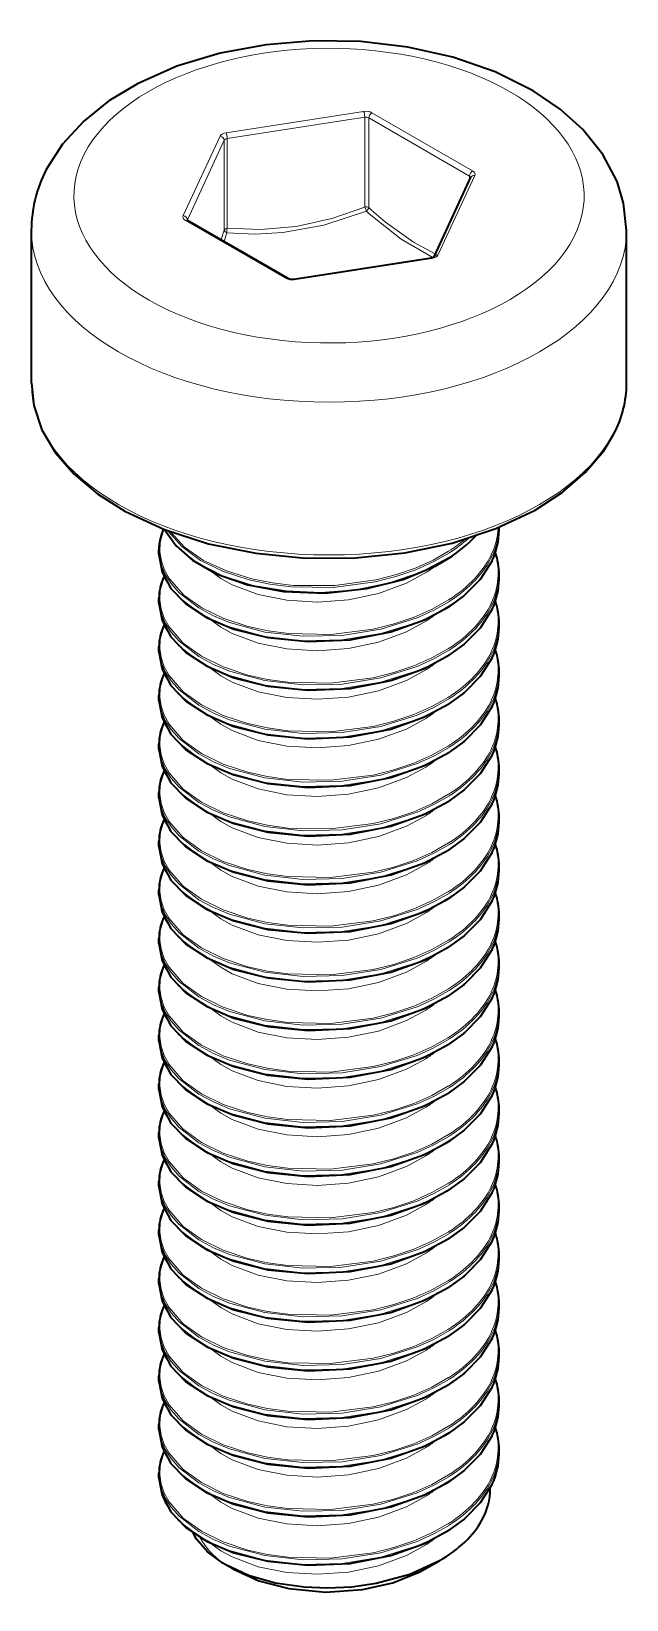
# Model space of a CAD drawing. Extents: x 276 to 976, y 40 to 757.
# Drawn here: x 782.64 to 789.64, y 704.18 to 722.62 of the extents above; entities that cross this region are included whole.
import ezdxf

# ---------------------------------------------------------------- set-up
doc = ezdxf.new("R2010")
doc.units = 0

msp = doc.modelspace()

# ---------------------------------------------------------------- linework, layer by layer
at = {"color": 7, "lineweight": 13, "ltscale": 0.040912}
for p, q in [((786.55, 721.678), (784.933, 721.428)), ((786.563, 721.609), (784.946, 721.359))]:
    msp.add_line(p, q, dxfattribs=at)
at = {"color": 7, "lineweight": 13, "ltscale": 0.026366}
for p, q in [((786.563, 720.554), (786.563, 721.609)), ((784.911, 720.284), (784.911, 721.339)), ((784.946, 720.304), (784.946, 721.359))]:
    msp.add_line(p, q, dxfattribs=at)
at = {"color": 7, "lineweight": 13, "ltscale": 0.034177}
msp.add_line((787.795, 720.918), (786.611, 721.602), dxfattribs=at)
at = {"color": 7, "lineweight": 13, "ltscale": 0.026364}
msp.add_line((786.611, 720.547), (786.611, 721.602), dxfattribs=at)
at = {"color": 7, "lineweight": 13, "ltscale": 0.034176}
msp.add_line((787.831, 720.979), (786.647, 721.663), dxfattribs=at)
at = {"color": 7, "lineweight": 13, "ltscale": 0.025736}
for p, q in [((784.862, 721.387), (784.429, 720.453)), ((784.911, 721.339), (784.477, 720.405))]:
    msp.add_line(p, q, dxfattribs=at)
at = {"color": 7, "lineweight": 35, "ltscale": 0.025734}
msp.add_line((787.378, 719.97), (787.811, 720.904), dxfattribs=at)
at = {"color": 7, "lineweight": 13, "ltscale": 0.025734}
msp.add_line((787.423, 719.99), (787.857, 720.924), dxfattribs=at)
at = {"color": 7, "lineweight": 13, "ltscale": 0.001215}
msp.add_line((787.795, 720.87), (787.795, 720.918), dxfattribs=at)
at = {"color": 7, "lineweight": 13, "ltscale": 0.001324}
msp.add_line((786.563, 720.554), (786.583, 720.505), dxfattribs=at)
at = {"color": 7, "lineweight": 13, "ltscale": 0.001085}
msp.add_line((786.615, 720.476), (786.583, 720.505), dxfattribs=at)
at = {"color": 7, "lineweight": 13, "ltscale": 0.001074}
msp.add_line((786.643, 720.518), (786.611, 720.547), dxfattribs=at)
at = {"color": 7, "lineweight": 35, "ltscale": 0.044907}
for p, q in [((782.643, 718.484), (782.643, 720.28)), ((789.643, 718.484), (789.643, 720.28))]:
    msp.add_line(p, q, dxfattribs=at)
at = {"color": 7, "lineweight": 13, "ltscale": 0.034178}
msp.add_line((784.455, 720.397), (785.639, 719.714), dxfattribs=at)
at = {"color": 7, "lineweight": 35, "ltscale": 0.000188599}
msp.add_line((784.48, 720.4), (784.474, 720.404), dxfattribs=at)
at = {"color": 7, "lineweight": 35, "ltscale": 0.034177}
msp.add_line((784.48, 720.4), (785.664, 719.716), dxfattribs=at)
at = {"color": 7, "lineweight": 13, "ltscale": 0.002935}
msp.add_line((784.911, 720.284), (784.873, 720.172), dxfattribs=at)
at = {"color": 7, "lineweight": 13, "ltscale": 0.0026}
msp.add_line((784.941, 720.251), (784.908, 720.153), dxfattribs=at)
at = {"color": 7, "lineweight": 35, "ltscale": 0.040912}
msp.add_line((785.728, 719.707), (787.345, 719.958), dxfattribs=at)
at = {"color": 7, "lineweight": 13, "ltscale": 0.040914}
msp.add_line((785.735, 719.699), (787.353, 719.949), dxfattribs=at)
at = {"color": 7, "lineweight": 35, "ltscale": 0.000891113}
msp.add_line((788.143, 716.752), (788.143, 716.788), dxfattribs=at)
at = {"color": 7, "lineweight": 35, "ltscale": 0.000196844}
for p, q in [((784.143, 716.519), (784.143, 716.527)), ((784.143, 715.948), (784.143, 715.956)), ((784.143, 715.376), (784.143, 715.384)), ((784.143, 713.661), (784.143, 713.669)), ((784.143, 713.09), (784.143, 713.098)), ((784.143, 712.518), (784.143, 712.526)), ((784.143, 711.375), (784.143, 711.383)), ((784.143, 710.804), (784.143, 710.812)), ((784.143, 710.232), (784.143, 710.24)), ((784.143, 708.518), (784.143, 708.525)), ((784.143, 707.946), (784.143, 707.954)), ((784.143, 706.803), (784.143, 706.811)), ((784.143, 706.231), (784.143, 706.239)), ((784.143, 705.66), (784.143, 705.668))]:
    msp.add_line(p, q, dxfattribs=at)
at = {"color": 7, "lineweight": 35, "ltscale": 0.001312}
for p, q in [((784.143, 716.467), (784.143, 716.519)), ((788.143, 716.181), (788.143, 716.233)), ((784.143, 715.895), (784.143, 715.948)), ((788.143, 715.609), (788.143, 715.662)), ((784.143, 713.609), (784.143, 713.661)), ((784.143, 711.323), (784.143, 711.375)), ((788.143, 711.037), (788.143, 711.089)), ((784.143, 710.751), (784.143, 710.804)), ((788.143, 708.751), (788.143, 708.803)), ((784.143, 706.75), (784.143, 706.803)), ((788.143, 706.465), (788.143, 706.517)), ((784.143, 706.179), (784.143, 706.231)), ((788.143, 705.893), (788.143, 705.946))]:
    msp.add_line(p, q, dxfattribs=at)
at = {"color": 7, "lineweight": 35, "ltscale": 0.001314}
for p, q in [((784.143, 715.324), (784.143, 715.376)), ((788.143, 715.038), (788.143, 715.09)), ((784.143, 714.752), (784.143, 714.805)), ((788.143, 714.466), (788.143, 714.519)), ((784.143, 714.18), (784.143, 714.233)), ((788.143, 713.895), (788.143, 713.947)), ((788.143, 713.323), (788.143, 713.376)), ((784.143, 713.037), (784.143, 713.09)), ((788.143, 712.752), (788.143, 712.804)), ((784.143, 712.466), (784.143, 712.518)), ((788.143, 712.18), (788.143, 712.233)), ((784.143, 711.894), (784.143, 711.947)), ((788.143, 711.609), (788.143, 711.661)), ((788.143, 710.465), (788.143, 710.518)), ((784.143, 710.18), (784.143, 710.232)), ((788.143, 709.894), (788.143, 709.946)), ((784.143, 709.608), (784.143, 709.661)), ((788.143, 709.322), (788.143, 709.375)), ((784.143, 709.037), (784.143, 709.089)), ((784.143, 708.465), (784.143, 708.518)), ((788.143, 708.179), (788.143, 708.232)), ((784.143, 707.893), (784.143, 707.946)), ((788.143, 707.608), (788.143, 707.66)), ((784.143, 707.322), (784.143, 707.374)), ((788.143, 707.036), (788.143, 707.089)), ((784.143, 705.607), (784.143, 705.66))]:
    msp.add_line(p, q, dxfattribs=at)
at = {"color": 7, "lineweight": 35, "ltscale": 0.000195318}
for p, q in [((784.143, 714.805), (784.143, 714.812)), ((784.143, 714.233), (784.143, 714.241)), ((784.143, 711.947), (784.143, 711.955)), ((784.143, 709.661), (784.143, 709.668)), ((784.143, 709.089), (784.143, 709.097)), ((784.143, 707.374), (784.143, 707.382))]:
    msp.add_line(p, q, dxfattribs=at)
at = {"color": 7, "lineweight": 35, "ltscale": 0.00080313}
msp.add_line((784.922, 704.593), (784.894, 704.609), dxfattribs=at)
at = {"color": 7, "lineweight": 35, "ltscale": 0.002601}
msp.add_line((785.012, 704.541), (784.922, 704.593), dxfattribs=at)
at = {"color": 7, "lineweight": 35, "ltscale": 0.004868}
msp.add_line((787.273, 704.541), (787.442, 704.638), dxfattribs=at)
at = {"color": 7, "lineweight": 35}
for points in [[(789.643, 720.28), (789.608, 720.601), (789.53, 720.855), (789.364, 721.171), (789.128, 721.465), (788.863, 721.704), (788.544, 721.92), (788.095, 722.144), (787.6, 722.316), (787.071, 722.435), (786.519, 722.5), (785.958, 722.509), (785.402, 722.463), (784.863, 722.363), (784.355, 722.209), (783.889, 722.003), (783.554, 721.801), (783.259, 721.565), (783.009, 721.293), (782.818, 720.994)], [(782.643, 718.484), (782.671, 718.219), (782.767, 717.935), (782.927, 717.665), (783.146, 717.413), (783.42, 717.183), (783.743, 716.978), (784.207, 716.762), (784.725, 716.596), (785.283, 716.483), (785.865, 716.427), (786.454, 716.429), (787.035, 716.488), (787.591, 716.604), (788.106, 716.773), (788.566, 716.992), (788.886, 717.198), (789.157, 717.431), (789.373, 717.686), (789.494, 717.886)], [(784.21, 716.761), (784.344, 716.57), (784.537, 716.402), (784.817, 716.243), (785.188, 716.113), (785.608, 716.035), (786.097, 716.016), (786.588, 716.068), (787.016, 716.176), (787.399, 716.337), (787.553, 716.427)], [(784.143, 716.467), (784.179, 716.262), (784.284, 716.07), (784.456, 715.892), (784.708, 715.726), (785.022, 715.591), (785.422, 715.491), (785.899, 715.444), (786.391, 715.467), (786.868, 715.559), (787.267, 715.702), (787.553, 715.855)], [(788.061, 716.396), (787.921, 716.176), (787.732, 715.986), (787.553, 715.855)], [(784.143, 715.895), (784.179, 715.691), (784.284, 715.499), (784.456, 715.321), (784.708, 715.154), (785.022, 715.02), (785.422, 714.919), (785.899, 714.872), (786.391, 714.895), (786.868, 714.988), (787.267, 715.13), (787.553, 715.284)], [(788.061, 715.825), (787.921, 715.604), (787.732, 715.415), (787.553, 715.284)], [(784.143, 715.324), (784.179, 715.119), (784.284, 714.927), (784.456, 714.749), (784.708, 714.582), (785.022, 714.448), (785.422, 714.347), (785.899, 714.301), (786.391, 714.324), (786.868, 714.416), (787.267, 714.559), (787.553, 714.712)], [(788.061, 715.253), (787.921, 715.033), (787.732, 714.843), (787.553, 714.712)], [(784.143, 714.752), (784.179, 714.548), (784.284, 714.356), (784.456, 714.177), (784.708, 714.011), (785.022, 713.877), (785.422, 713.776), (785.899, 713.729), (786.391, 713.752), (786.868, 713.845), (787.267, 713.987), (787.553, 714.141)], [(788.061, 714.682), (787.921, 714.461), (787.732, 714.271), (787.553, 714.141)], [(784.143, 714.18), (784.179, 713.976), (784.284, 713.784), (784.456, 713.606), (784.708, 713.439), (785.022, 713.305), (785.422, 713.204), (785.899, 713.158), (786.391, 713.181), (786.868, 713.273), (787.267, 713.416), (787.553, 713.569)], [(788.061, 714.11), (787.921, 713.89), (787.732, 713.7), (787.553, 713.569)], [(784.143, 713.609), (784.179, 713.405), (784.284, 713.213), (784.456, 713.034), (784.708, 712.868), (785.022, 712.733), (785.422, 712.633), (785.899, 712.586), (786.391, 712.609), (786.868, 712.701), (787.267, 712.844), (787.553, 712.997)], [(788.061, 713.538), (787.921, 713.318), (787.732, 713.128), (787.553, 712.997)], [(784.143, 713.037), (784.179, 712.833), (784.284, 712.641), (784.456, 712.463), (784.708, 712.296), (785.022, 712.162), (785.422, 712.061), (785.899, 712.015), (786.391, 712.037), (786.868, 712.13), (787.267, 712.272), (787.553, 712.426)], [(788.061, 712.967), (787.921, 712.747), (787.732, 712.557), (787.553, 712.426)], [(784.143, 712.466), (784.179, 712.261), (784.284, 712.07), (784.456, 711.891), (784.708, 711.725), (785.022, 711.59), (785.422, 711.49), (785.899, 711.443), (786.391, 711.466), (786.868, 711.558), (787.267, 711.701), (787.553, 711.854)], [(788.061, 712.395), (787.921, 712.175), (787.732, 711.985), (787.553, 711.854)], [(784.143, 711.894), (784.179, 711.69), (784.284, 711.498), (784.456, 711.32), (784.708, 711.153), (785.022, 711.019), (785.422, 710.918), (785.899, 710.871), (786.391, 710.894), (786.868, 710.987), (787.267, 711.129), (787.553, 711.283)], [(788.061, 711.824), (787.921, 711.604), (787.732, 711.414), (787.553, 711.283)], [(784.143, 711.323), (784.179, 711.118), (784.284, 710.927), (784.456, 710.748), (784.708, 710.582), (785.022, 710.447), (785.422, 710.347), (785.899, 710.3), (786.391, 710.323), (786.868, 710.415), (787.267, 710.558), (787.553, 710.711)], [(788.061, 711.252), (787.921, 711.032), (787.732, 710.842), (787.553, 710.711)], [(784.143, 710.751), (784.179, 710.547), (784.284, 710.355), (784.456, 710.177), (784.708, 710.01), (785.022, 709.876), (785.422, 709.775), (785.899, 709.728), (786.391, 709.751), (786.868, 709.844), (787.267, 709.986), (787.553, 710.14)], [(788.061, 710.681), (787.921, 710.461), (787.732, 710.271), (787.553, 710.14)], [(784.143, 710.18), (784.179, 709.975), (784.284, 709.783), (784.456, 709.605), (784.708, 709.439), (785.022, 709.304), (785.422, 709.204), (785.899, 709.157), (786.391, 709.18), (786.868, 709.272), (787.267, 709.415), (787.553, 709.568)], [(788.061, 710.109), (787.921, 709.889), (787.732, 709.699), (787.553, 709.568)], [(784.143, 709.608), (784.179, 709.404), (784.284, 709.212), (784.456, 709.034), (784.708, 708.867), (785.022, 708.733), (785.422, 708.632), (785.899, 708.585), (786.391, 708.608), (786.868, 708.701), (787.267, 708.843), (787.553, 708.997)], [(788.061, 709.538), (787.921, 709.317), (787.732, 709.128), (787.553, 708.997)], [(784.143, 709.037), (784.179, 708.832), (784.284, 708.64), (784.456, 708.462), (784.708, 708.295), (785.022, 708.161), (785.422, 708.06), (785.899, 708.014), (786.391, 708.037), (786.868, 708.129), (787.267, 708.272), (787.553, 708.425)], [(788.061, 708.966), (787.921, 708.746), (787.732, 708.556), (787.553, 708.425)], [(784.143, 708.465), (784.179, 708.261), (784.284, 708.069), (784.456, 707.89), (784.708, 707.724), (785.022, 707.589), (785.422, 707.489), (785.899, 707.442), (786.391, 707.465), (786.868, 707.557), (787.267, 707.7), (787.553, 707.854)], [(788.061, 708.394), (787.921, 708.174), (787.732, 707.984), (787.553, 707.854)], [(784.143, 707.893), (784.179, 707.689), (784.284, 707.497), (784.456, 707.319), (784.708, 707.152), (785.022, 707.018), (785.422, 706.917), (785.899, 706.871), (786.391, 706.893), (786.868, 706.986), (787.267, 707.129), (787.553, 707.282)], [(788.061, 707.823), (787.921, 707.603), (787.732, 707.413), (787.553, 707.282)], [(784.143, 707.322), (784.179, 707.118), (784.284, 706.926), (784.456, 706.747), (784.708, 706.581), (785.022, 706.446), (785.422, 706.346), (785.899, 706.299), (786.391, 706.322), (786.868, 706.414), (787.267, 706.557), (787.553, 706.71)], [(788.061, 707.251), (787.921, 707.031), (787.732, 706.841), (787.553, 706.71)], [(784.143, 706.75), (784.179, 706.546), (784.284, 706.354), (784.456, 706.176), (784.708, 706.009), (785.022, 705.875), (785.422, 705.774), (785.899, 705.728), (786.391, 705.75), (786.868, 705.843), (787.267, 705.985), (787.553, 706.139)], [(788.061, 706.68), (787.921, 706.46), (787.732, 706.27), (787.553, 706.139)], [(784.143, 706.179), (784.179, 705.974), (784.284, 705.783), (784.456, 705.604), (784.708, 705.438), (785.022, 705.303), (785.422, 705.203), (785.899, 705.156), (786.391, 705.179), (786.868, 705.271), (787.267, 705.414), (787.553, 705.567)], [(788.061, 706.108), (787.921, 705.888), (787.732, 705.698), (787.553, 705.567)], [(784.143, 705.607), (784.179, 705.403), (784.284, 705.211), (784.456, 705.033), (784.708, 704.866), (785.022, 704.732), (785.422, 704.631), (785.899, 704.584), (786.391, 704.607), (786.868, 704.7), (787.267, 704.842), (787.553, 704.996)], [(788.061, 705.537), (787.921, 705.317), (787.732, 705.127), (787.553, 704.996)], [(784.894, 704.609), (784.714, 704.742), (784.586, 704.891), (784.546, 704.965)], [(787.442, 704.638), (787.093, 704.478), (786.697, 704.37), (786.411, 704.329), (786.125, 704.314), (785.85, 704.326), (785.511, 704.376), (785.197, 704.466), (784.922, 704.593)], [(785.012, 704.541), (785.318, 704.402), (785.669, 704.311), (786.101, 704.27), (786.536, 704.298), (786.895, 704.379), (787.212, 704.507), (787.273, 704.541)]]:
    msp.add_lwpolyline(points, dxfattribs=at)
at = {"color": 7, "lineweight": 13}
for points in [[(786.583, 720.505), (786.083, 720.341), (785.599, 720.254), (785.276, 720.237), (784.941, 720.251)], [(786.563, 720.554), (786.175, 720.419), (785.757, 720.324), (785.336, 720.289), (784.946, 720.304)], [(786.615, 720.476), (786.992, 720.177), (787.362, 719.962)], [(786.643, 720.518), (786.806, 720.378), (787.135, 720.141), (787.393, 720.002)], [(787.55, 715.935), (787.355, 715.825), (787.143, 715.731), (786.909, 715.652), (786.664, 715.592), (786.166, 715.528), (785.666, 715.539), (785.426, 715.571), (785.194, 715.621), (784.906, 715.715), (784.649, 715.84), (784.435, 715.992), (784.266, 716.182), (784.208, 716.285), (784.171, 716.392), (784.154, 716.5), (784.158, 716.609), (784.201, 716.765)], [(787.556, 716.436), (787.224, 716.262), (786.852, 716.135), (786.455, 716.055), (786.048, 716.023), (785.642, 716.04), (785.252, 716.105), (784.893, 716.218), (784.582, 716.377), (784.362, 716.555), (784.277, 716.655), (784.212, 716.76)], [(787.558, 716.489), (787.368, 716.381), (787.163, 716.289), (786.929, 716.209), (786.685, 716.147), (786.193, 716.082), (785.699, 716.087), (785.447, 716.119), (785.204, 716.17), (784.901, 716.268), (784.632, 716.399), (784.411, 716.561), (784.251, 716.745)], [(787.55, 716.507), (787.367, 716.402), (787.169, 716.313), (786.937, 716.232), (786.694, 716.169), (786.212, 716.103), (785.727, 716.105), (785.478, 716.134), (785.237, 716.182), (784.936, 716.275), (784.668, 716.4), (784.445, 716.556), (784.279, 716.735)], [(787.558, 715.917), (787.376, 715.814), (787.18, 715.724), (786.753, 715.591), (786.299, 715.518), (785.838, 715.507), (785.389, 715.557), (784.972, 715.669), (784.783, 715.747), (784.612, 715.84), (784.379, 716.02), (784.285, 716.127), (784.213, 716.24), (784.169, 716.347), (784.143, 716.519)], [(787.556, 715.864), (787.375, 715.76), (787.178, 715.671), (786.751, 715.538), (786.297, 715.465), (785.837, 715.454), (785.388, 715.505), (784.972, 715.617), (784.783, 715.695), (784.612, 715.787), (784.378, 715.967), (784.284, 716.074), (784.213, 716.188), (784.169, 716.295), (784.143, 716.467)], [(787.55, 715.364), (787.354, 715.253), (787.14, 715.158), (786.906, 715.08), (786.661, 715.019), (786.161, 714.957), (785.659, 714.968), (785.419, 715.001), (785.187, 715.051), (784.899, 715.147), (784.642, 715.272), (784.429, 715.426), (784.262, 715.617), (784.205, 715.721), (784.169, 715.828), (784.153, 715.936), (784.159, 716.046), (784.205, 716.201)], [(784.755, 716.272), (784.872, 716.187), (785.005, 716.113), (785.31, 715.998), (785.648, 715.931), (786.007, 715.91), (786.371, 715.936), (786.726, 716.01), (787.056, 716.131), (787.289, 716.26)], [(787.558, 715.346), (787.376, 715.242), (787.18, 715.153), (786.753, 715.019), (786.299, 714.946), (785.838, 714.935), (785.389, 714.986), (784.972, 715.097), (784.783, 715.176), (784.612, 715.268), (784.379, 715.448), (784.285, 715.555), (784.213, 715.668), (784.169, 715.776), (784.143, 715.948)], [(787.556, 715.292), (787.375, 715.189), (787.178, 715.1), (786.751, 714.966), (786.297, 714.894), (785.837, 714.883), (785.388, 714.933), (784.972, 715.045), (784.783, 715.123), (784.612, 715.216), (784.378, 715.396), (784.284, 715.503), (784.213, 715.616), (784.169, 715.723), (784.143, 715.895)], [(787.55, 714.792), (787.354, 714.681), (787.14, 714.587), (786.906, 714.508), (786.661, 714.448), (786.161, 714.385), (785.659, 714.396), (785.419, 714.429), (785.187, 714.48), (784.899, 714.575), (784.642, 714.701), (784.429, 714.855), (784.262, 715.046), (784.205, 715.149), (784.169, 715.256), (784.153, 715.365), (784.159, 715.474), (784.205, 715.63)], [(784.755, 715.701), (784.872, 715.616), (785.005, 715.541), (785.31, 715.427), (785.648, 715.359), (786.007, 715.338), (786.371, 715.365), (786.726, 715.439), (787.056, 715.56), (787.289, 715.688)], [(787.558, 714.774), (787.376, 714.671), (787.18, 714.581), (786.753, 714.448), (786.299, 714.375), (785.838, 714.364), (785.389, 714.414), (784.972, 714.526), (784.783, 714.604), (784.612, 714.697), (784.379, 714.877), (784.285, 714.983), (784.213, 715.097), (784.169, 715.204), (784.143, 715.376)], [(787.556, 714.721), (787.375, 714.617), (787.178, 714.528), (786.751, 714.395), (786.297, 714.322), (785.837, 714.311), (785.388, 714.362), (784.972, 714.473), (784.783, 714.552), (784.612, 714.644), (784.378, 714.824), (784.284, 714.931), (784.213, 715.045), (784.169, 715.152), (784.143, 715.324)], [(784.755, 715.129), (784.872, 715.044), (785.005, 714.969), (785.31, 714.855), (785.648, 714.788), (786.007, 714.767), (786.371, 714.793), (786.726, 714.867), (787.056, 714.988), (787.289, 715.117)], [(787.55, 714.221), (787.354, 714.109), (787.14, 714.015), (786.906, 713.936), (786.661, 713.876), (786.161, 713.814), (785.659, 713.825), (785.419, 713.858), (785.187, 713.908), (784.899, 714.003), (784.642, 714.129), (784.429, 714.283), (784.262, 714.474), (784.205, 714.578), (784.169, 714.684), (784.153, 714.793), (784.159, 714.903), (784.205, 715.058)], [(787.558, 714.203), (787.376, 714.099), (787.18, 714.01), (786.753, 713.876), (786.299, 713.803), (785.838, 713.792), (785.389, 713.843), (784.972, 713.954), (784.783, 714.032), (784.612, 714.125), (784.379, 714.305), (784.285, 714.412), (784.213, 714.525), (784.169, 714.633), (784.143, 714.805)], [(787.556, 714.149), (787.375, 714.046), (787.178, 713.957), (786.751, 713.823), (786.297, 713.751), (785.837, 713.74), (785.388, 713.79), (784.972, 713.902), (784.783, 713.98), (784.612, 714.073), (784.378, 714.253), (784.284, 714.36), (784.213, 714.473), (784.169, 714.58), (784.143, 714.752)], [(784.755, 714.558), (784.872, 714.472), (785.005, 714.398), (785.31, 714.283), (785.648, 714.216), (786.007, 714.195), (786.371, 714.222), (786.726, 714.296), (787.056, 714.417), (787.289, 714.545)], [(787.55, 713.649), (787.354, 713.538), (787.14, 713.444), (786.906, 713.365), (786.661, 713.305), (786.161, 713.242), (785.659, 713.253), (785.419, 713.286), (785.187, 713.337), (784.899, 713.432), (784.642, 713.558), (784.429, 713.711), (784.262, 713.903), (784.205, 714.006), (784.169, 714.113), (784.153, 714.222), (784.159, 714.331), (784.205, 714.487)], [(787.558, 713.631), (787.376, 713.528), (787.18, 713.438), (786.753, 713.304), (786.299, 713.232), (785.838, 713.221), (785.389, 713.271), (784.972, 713.383), (784.783, 713.461), (784.612, 713.553), (784.379, 713.734), (784.285, 713.84), (784.213, 713.954), (784.169, 714.061), (784.143, 714.233)], [(787.556, 713.578), (787.375, 713.474), (787.178, 713.385), (786.751, 713.252), (786.297, 713.179), (785.837, 713.168), (785.388, 713.219), (784.972, 713.33), (784.783, 713.409), (784.612, 713.501), (784.378, 713.681), (784.284, 713.788), (784.213, 713.901), (784.169, 714.009), (784.143, 714.18)], [(784.755, 713.986), (784.872, 713.901), (785.005, 713.826), (785.31, 713.712), (785.648, 713.644), (786.007, 713.624), (786.371, 713.65), (786.726, 713.724), (787.056, 713.845), (787.289, 713.974)], [(787.55, 713.078), (787.354, 712.966), (787.14, 712.872), (786.906, 712.793), (786.661, 712.733), (786.161, 712.67), (785.659, 712.682), (785.419, 712.714), (785.187, 712.765), (784.899, 712.86), (784.642, 712.986), (784.429, 713.14), (784.262, 713.331), (784.205, 713.434), (784.169, 713.541), (784.153, 713.65), (784.159, 713.76), (784.205, 713.915)], [(787.558, 713.06), (787.376, 712.956), (787.18, 712.867), (786.753, 712.733), (786.299, 712.66), (785.838, 712.649), (785.389, 712.7), (784.972, 712.811), (784.783, 712.889), (784.612, 712.982), (784.379, 713.162), (784.285, 713.269), (784.213, 713.382), (784.169, 713.49), (784.143, 713.661)], [(787.556, 713.006), (787.375, 712.903), (787.178, 712.813), (786.751, 712.68), (786.297, 712.608), (785.837, 712.597), (785.388, 712.647), (784.972, 712.759), (784.783, 712.837), (784.612, 712.93), (784.378, 713.11), (784.284, 713.216), (784.213, 713.33), (784.169, 713.437), (784.143, 713.609)], [(784.755, 713.415), (784.872, 713.329), (785.005, 713.255), (785.31, 713.14), (785.648, 713.073), (786.007, 713.052), (786.371, 713.079), (786.726, 713.153), (787.056, 713.274), (787.289, 713.402)], [(787.55, 712.506), (787.354, 712.395), (787.14, 712.301), (786.906, 712.222), (786.661, 712.162), (786.161, 712.099), (785.659, 712.11), (785.419, 712.143), (785.187, 712.194), (784.899, 712.289), (784.642, 712.415), (784.429, 712.568), (784.262, 712.759), (784.205, 712.863), (784.169, 712.97), (784.153, 713.079), (784.159, 713.188), (784.205, 713.344)], [(787.558, 712.488), (787.376, 712.384), (787.18, 712.295), (786.753, 712.161), (786.299, 712.089), (785.838, 712.078), (785.389, 712.128), (784.972, 712.24), (784.783, 712.318), (784.612, 712.41), (784.379, 712.591), (784.285, 712.697), (784.213, 712.811), (784.169, 712.918), (784.143, 713.09)], [(787.556, 712.435), (787.375, 712.331), (787.178, 712.242), (786.751, 712.108), (786.297, 712.036), (785.837, 712.025), (785.388, 712.076), (784.972, 712.187), (784.783, 712.266), (784.612, 712.358), (784.378, 712.538), (784.284, 712.645), (784.213, 712.758), (784.169, 712.866), (784.143, 713.037)], [(787.55, 711.934), (787.354, 711.823), (787.14, 711.729), (786.906, 711.65), (786.661, 711.59), (786.161, 711.527), (785.659, 711.539), (785.419, 711.571), (785.187, 711.622), (784.899, 711.717), (784.642, 711.843), (784.429, 711.997), (784.262, 712.188), (784.205, 712.291), (784.169, 712.398), (784.153, 712.507), (784.159, 712.616), (784.205, 712.772)], [(784.755, 712.843), (784.872, 712.758), (785.005, 712.683), (785.31, 712.569), (785.648, 712.501), (786.007, 712.481), (786.371, 712.507), (786.726, 712.581), (787.056, 712.702), (787.289, 712.831)], [(787.558, 711.917), (787.376, 711.813), (787.18, 711.724), (786.753, 711.59), (786.299, 711.517), (785.838, 711.506), (785.389, 711.557), (784.972, 711.668), (784.783, 711.746), (784.612, 711.839), (784.379, 712.019), (784.285, 712.126), (784.213, 712.239), (784.169, 712.346), (784.143, 712.518)], [(787.556, 711.863), (787.375, 711.76), (787.178, 711.67), (786.751, 711.537), (786.297, 711.465), (785.837, 711.454), (785.388, 711.504), (784.972, 711.616), (784.783, 711.694), (784.612, 711.786), (784.378, 711.967), (784.284, 712.073), (784.213, 712.187), (784.169, 712.294), (784.143, 712.466)], [(787.55, 711.363), (787.354, 711.252), (787.14, 711.158), (786.906, 711.079), (786.661, 711.019), (786.161, 710.956), (785.659, 710.967), (785.419, 711), (785.187, 711.05), (784.899, 711.146), (784.642, 711.271), (784.429, 711.425), (784.262, 711.616), (784.205, 711.72), (784.169, 711.827), (784.153, 711.936), (784.159, 712.045), (784.205, 712.201)], [(784.755, 712.272), (784.872, 712.186), (785.005, 712.112), (785.31, 711.997), (785.648, 711.93), (786.007, 711.909), (786.371, 711.936), (786.726, 712.009), (787.056, 712.131), (787.289, 712.259)], [(787.558, 711.345), (787.376, 711.241), (787.18, 711.152), (786.753, 711.018), (786.299, 710.946), (785.838, 710.935), (785.389, 710.985), (784.972, 711.096), (784.783, 711.175), (784.612, 711.267), (784.379, 711.447), (784.285, 711.554), (784.213, 711.668), (784.169, 711.775), (784.143, 711.947)], [(787.556, 711.292), (787.375, 711.188), (787.178, 711.099), (786.751, 710.965), (786.297, 710.893), (785.837, 710.882), (785.388, 710.933), (784.972, 711.044), (784.783, 711.122), (784.612, 711.215), (784.378, 711.395), (784.284, 711.502), (784.213, 711.615), (784.169, 711.722), (784.143, 711.894)], [(787.55, 710.791), (787.354, 710.68), (787.14, 710.586), (786.906, 710.507), (786.661, 710.447), (786.161, 710.384), (785.659, 710.396), (785.419, 710.428), (785.187, 710.479), (784.899, 710.574), (784.642, 710.7), (784.429, 710.854), (784.262, 711.045), (784.205, 711.148), (784.169, 711.255), (784.153, 711.364), (784.159, 711.473), (784.205, 711.629)], [(784.755, 711.7), (784.872, 711.615), (785.005, 711.54), (785.31, 711.426), (785.648, 711.358), (786.007, 711.338), (786.371, 711.364), (786.726, 711.438), (787.056, 711.559), (787.289, 711.687)], [(787.558, 710.774), (787.376, 710.67), (787.18, 710.58), (786.753, 710.447), (786.299, 710.374), (785.838, 710.363), (785.389, 710.413), (784.972, 710.525), (784.783, 710.603), (784.612, 710.696), (784.379, 710.876), (784.285, 710.983), (784.213, 711.096), (784.169, 711.203), (784.143, 711.375)], [(787.556, 710.72), (787.375, 710.617), (787.178, 710.527), (786.751, 710.394), (786.297, 710.321), (785.837, 710.311), (785.388, 710.361), (784.972, 710.473), (784.783, 710.551), (784.612, 710.643), (784.378, 710.823), (784.284, 710.93), (784.213, 711.044), (784.169, 711.151), (784.143, 711.323)], [(787.55, 710.22), (787.354, 710.109), (787.14, 710.014), (786.906, 709.936), (786.661, 709.876), (786.161, 709.813), (785.659, 709.824), (785.419, 709.857), (785.187, 709.907), (784.899, 710.003), (784.642, 710.128), (784.429, 710.282), (784.262, 710.473), (784.205, 710.577), (784.169, 710.684), (784.153, 710.792), (784.159, 710.902), (784.205, 711.057)], [(784.755, 711.129), (784.872, 711.043), (785.005, 710.969), (785.31, 710.854), (785.648, 710.787), (786.007, 710.766), (786.371, 710.792), (786.726, 710.866), (787.056, 710.988), (787.289, 711.116)], [(787.558, 710.202), (787.376, 710.098), (787.18, 710.009), (786.753, 709.875), (786.299, 709.803), (785.838, 709.792), (785.389, 709.842), (784.972, 709.953), (784.783, 710.032), (784.612, 710.124), (784.379, 710.304), (784.285, 710.411), (784.213, 710.525), (784.169, 710.632), (784.143, 710.804)], [(787.556, 710.149), (787.375, 710.045), (787.178, 709.956), (786.751, 709.822), (786.297, 709.75), (785.837, 709.739), (785.388, 709.789), (784.972, 709.901), (784.783, 709.979), (784.612, 710.072), (784.378, 710.252), (784.284, 710.359), (784.213, 710.472), (784.169, 710.579), (784.143, 710.751)], [(787.55, 709.648), (787.354, 709.537), (787.14, 709.443), (786.906, 709.364), (786.661, 709.304), (786.161, 709.241), (785.659, 709.252), (785.419, 709.285), (785.187, 709.336), (784.899, 709.431), (784.642, 709.557), (784.429, 709.711), (784.262, 709.902), (784.205, 710.005), (784.169, 710.112), (784.153, 710.221), (784.159, 710.33), (784.205, 710.486)], [(784.755, 710.557), (784.872, 710.472), (785.005, 710.397), (785.31, 710.283), (785.648, 710.215), (786.007, 710.194), (786.371, 710.221), (786.726, 710.295), (787.056, 710.416), (787.289, 710.544)], [(787.558, 709.63), (787.376, 709.527), (787.18, 709.437), (786.753, 709.304), (786.299, 709.231), (785.838, 709.22), (785.389, 709.27), (784.972, 709.382), (784.783, 709.46), (784.612, 709.553), (784.379, 709.733), (784.285, 709.84), (784.213, 709.953), (784.169, 710.06), (784.143, 710.232)], [(787.556, 709.577), (787.375, 709.473), (787.178, 709.384), (786.751, 709.251), (786.297, 709.178), (785.837, 709.167), (785.388, 709.218), (784.972, 709.33), (784.783, 709.408), (784.612, 709.5), (784.378, 709.68), (784.284, 709.787), (784.213, 709.901), (784.169, 710.008), (784.143, 710.18)], [(787.55, 709.077), (787.354, 708.966), (787.14, 708.871), (786.906, 708.792), (786.661, 708.732), (786.161, 708.67), (785.659, 708.681), (785.419, 708.714), (785.187, 708.764), (784.899, 708.86), (784.642, 708.985), (784.429, 709.139), (784.262, 709.33), (784.205, 709.434), (784.169, 709.54), (784.153, 709.649), (784.159, 709.759), (784.205, 709.914)], [(784.755, 709.985), (784.872, 709.9), (785.005, 709.826), (785.31, 709.711), (785.648, 709.644), (786.007, 709.623), (786.371, 709.649), (786.726, 709.723), (787.056, 709.844), (787.289, 709.973)], [(787.558, 709.059), (787.376, 708.955), (787.18, 708.866), (786.753, 708.732), (786.299, 708.659), (785.838, 708.648), (785.389, 708.699), (784.972, 708.81), (784.783, 708.889), (784.612, 708.981), (784.379, 709.161), (784.285, 709.268), (784.213, 709.381), (784.169, 709.489), (784.143, 709.661)], [(787.556, 709.005), (787.375, 708.902), (787.178, 708.813), (786.751, 708.679), (786.297, 708.607), (785.837, 708.596), (785.388, 708.646), (784.972, 708.758), (784.783, 708.836), (784.612, 708.929), (784.378, 709.109), (784.284, 709.216), (784.213, 709.329), (784.169, 709.436), (784.143, 709.608)], [(784.755, 709.414), (784.872, 709.328), (785.005, 709.254), (785.31, 709.139), (785.648, 709.072), (786.007, 709.051), (786.371, 709.078), (786.726, 709.152), (787.056, 709.273), (787.289, 709.401)], [(787.55, 708.505), (787.354, 708.394), (787.14, 708.3), (786.906, 708.221), (786.661, 708.161), (786.161, 708.098), (785.659, 708.109), (785.419, 708.142), (785.187, 708.193), (784.899, 708.288), (784.642, 708.414), (784.429, 708.568), (784.262, 708.759), (784.205, 708.862), (784.169, 708.969), (784.153, 709.078), (784.159, 709.187), (784.205, 709.343)], [(787.558, 708.487), (787.376, 708.384), (787.18, 708.294), (786.753, 708.161), (786.299, 708.088), (785.838, 708.077), (785.389, 708.127), (784.972, 708.239), (784.783, 708.317), (784.612, 708.409), (784.379, 708.59), (784.285, 708.696), (784.213, 708.81), (784.169, 708.917), (784.143, 709.089)], [(787.556, 708.434), (787.375, 708.33), (787.178, 708.241), (786.751, 708.108), (786.297, 708.035), (785.837, 708.024), (785.388, 708.075), (784.972, 708.186), (784.783, 708.265), (784.612, 708.357), (784.378, 708.537), (784.284, 708.644), (784.213, 708.758), (784.169, 708.865), (784.143, 709.037)], [(784.755, 708.842), (784.872, 708.757), (785.005, 708.682), (785.31, 708.568), (785.648, 708.501), (786.007, 708.48), (786.371, 708.506), (786.726, 708.58), (787.056, 708.701), (787.289, 708.83)], [(787.55, 707.934), (787.354, 707.823), (787.14, 707.728), (786.906, 707.649), (786.661, 707.589), (786.161, 707.527), (785.659, 707.538), (785.419, 707.57), (785.187, 707.621), (784.899, 707.716), (784.642, 707.842), (784.429, 707.996), (784.262, 708.187), (784.205, 708.29), (784.169, 708.397), (784.153, 708.506), (784.159, 708.616), (784.205, 708.771)], [(787.558, 707.916), (787.376, 707.812), (787.18, 707.723), (786.753, 707.589), (786.299, 707.516), (785.838, 707.505), (785.389, 707.556), (784.972, 707.667), (784.783, 707.745), (784.612, 707.838), (784.379, 708.018), (784.285, 708.125), (784.213, 708.238), (784.169, 708.346), (784.143, 708.518)], [(787.556, 707.862), (787.375, 707.759), (787.178, 707.67), (786.751, 707.536), (786.297, 707.464), (785.837, 707.453), (785.388, 707.503), (784.972, 707.615), (784.783, 707.693), (784.612, 707.786), (784.378, 707.966), (784.284, 708.073), (784.213, 708.186), (784.169, 708.293), (784.143, 708.465)], [(784.755, 708.271), (784.872, 708.185), (785.005, 708.111), (785.31, 707.996), (785.648, 707.929), (786.007, 707.908), (786.371, 707.935), (786.726, 708.009), (787.056, 708.13), (787.289, 708.258)], [(787.55, 707.362), (787.354, 707.251), (787.14, 707.157), (786.906, 707.078), (786.661, 707.018), (786.161, 706.955), (785.659, 706.966), (785.419, 706.999), (785.187, 707.05), (784.899, 707.145), (784.642, 707.271), (784.429, 707.424), (784.262, 707.616), (784.205, 707.719), (784.169, 707.826), (784.153, 707.935), (784.159, 708.044), (784.205, 708.2)], [(787.558, 707.344), (787.376, 707.24), (787.18, 707.151), (786.753, 707.017), (786.299, 706.945), (785.838, 706.934), (785.389, 706.984), (784.972, 707.096), (784.783, 707.174), (784.612, 707.266), (784.379, 707.447), (784.285, 707.553), (784.213, 707.667), (784.169, 707.774), (784.143, 707.946)], [(787.556, 707.291), (787.375, 707.187), (787.178, 707.098), (786.751, 706.965), (786.297, 706.892), (785.837, 706.881), (785.388, 706.932), (784.972, 707.043), (784.783, 707.122), (784.612, 707.214), (784.378, 707.394), (784.284, 707.501), (784.213, 707.614), (784.169, 707.722), (784.143, 707.893)], [(784.755, 707.699), (784.872, 707.614), (785.005, 707.539), (785.31, 707.425), (785.648, 707.357), (786.007, 707.337), (786.371, 707.363), (786.726, 707.437), (787.056, 707.558), (787.289, 707.687)], [(787.55, 706.791), (787.354, 706.679), (787.14, 706.585), (786.906, 706.506), (786.661, 706.446), (786.161, 706.383), (785.659, 706.395), (785.419, 706.427), (785.187, 706.478), (784.899, 706.573), (784.642, 706.699), (784.429, 706.853), (784.262, 707.044), (784.205, 707.147), (784.169, 707.254), (784.153, 707.363), (784.159, 707.473), (784.205, 707.628)], [(787.558, 706.773), (787.376, 706.669), (787.18, 706.58), (786.753, 706.446), (786.299, 706.373), (785.838, 706.362), (785.389, 706.413), (784.972, 706.524), (784.783, 706.602), (784.612, 706.695), (784.379, 706.875), (784.285, 706.982), (784.213, 707.095), (784.169, 707.203), (784.143, 707.374)], [(787.556, 706.719), (787.375, 706.616), (787.178, 706.526), (786.751, 706.393), (786.297, 706.321), (785.837, 706.31), (785.388, 706.36), (784.972, 706.472), (784.783, 706.55), (784.612, 706.643), (784.378, 706.823), (784.284, 706.929), (784.213, 707.043), (784.169, 707.15), (784.143, 707.322)], [(787.55, 706.219), (787.354, 706.108), (787.14, 706.014), (786.906, 705.935), (786.661, 705.875), (786.161, 705.812), (785.659, 705.823), (785.419, 705.856), (785.187, 705.907), (784.899, 706.002), (784.642, 706.128), (784.429, 706.281), (784.262, 706.472), (784.205, 706.576), (784.169, 706.683), (784.153, 706.792), (784.159, 706.901), (784.205, 707.057)], [(784.755, 707.128), (784.872, 707.042), (785.005, 706.968), (785.31, 706.853), (785.648, 706.786), (786.007, 706.765), (786.371, 706.792), (786.726, 706.865), (787.056, 706.987), (787.289, 707.115)], [(787.558, 706.201), (787.376, 706.097), (787.18, 706.008), (786.753, 705.874), (786.299, 705.802), (785.838, 705.791), (785.389, 705.841), (784.972, 705.953), (784.783, 706.031), (784.612, 706.123), (784.379, 706.303), (784.285, 706.41), (784.213, 706.524), (784.169, 706.631), (784.143, 706.803)], [(787.556, 706.148), (787.375, 706.044), (787.178, 705.955), (786.751, 705.821), (786.297, 705.749), (785.837, 705.738), (785.388, 705.789), (784.972, 705.9), (784.783, 705.979), (784.612, 706.071), (784.378, 706.251), (784.284, 706.358), (784.213, 706.471), (784.169, 706.579), (784.143, 706.75)], [(787.55, 705.647), (787.354, 705.536), (787.14, 705.442), (786.906, 705.363), (786.661, 705.303), (786.161, 705.24), (785.659, 705.252), (785.419, 705.284), (785.187, 705.335), (784.899, 705.43), (784.642, 705.556), (784.429, 705.71), (784.262, 705.901), (784.205, 706.004), (784.169, 706.111), (784.153, 706.22), (784.159, 706.329), (784.205, 706.485)], [(784.755, 706.556), (784.872, 706.471), (785.005, 706.396), (785.31, 706.282), (785.648, 706.214), (786.007, 706.194), (786.371, 706.22), (786.726, 706.294), (787.056, 706.415), (787.289, 706.543)], [(787.558, 705.63), (787.376, 705.526), (787.18, 705.437), (786.753, 705.303), (786.299, 705.23), (785.838, 705.219), (785.389, 705.269), (784.972, 705.381), (784.783, 705.459), (784.612, 705.552), (784.379, 705.732), (784.285, 705.839), (784.213, 705.952), (784.169, 706.059), (784.143, 706.231)], [(787.556, 705.576), (787.375, 705.473), (787.178, 705.383), (786.751, 705.25), (786.297, 705.177), (785.837, 705.167), (785.388, 705.217), (784.972, 705.329), (784.783, 705.407), (784.612, 705.499), (784.378, 705.68), (784.284, 705.786), (784.213, 705.9), (784.169, 706.007), (784.143, 706.179)], [(787.55, 705.076), (787.354, 704.965), (787.14, 704.87), (786.906, 704.792), (786.661, 704.732), (786.161, 704.669), (785.659, 704.68), (785.419, 704.713), (785.187, 704.763), (784.899, 704.859), (784.642, 704.984), (784.429, 705.138), (784.262, 705.329), (784.205, 705.433), (784.169, 705.54), (784.153, 705.649), (784.159, 705.758), (784.205, 705.914)], [(784.755, 705.985), (784.872, 705.899), (785.005, 705.825), (785.31, 705.71), (785.648, 705.643), (786.007, 705.622), (786.371, 705.649), (786.726, 705.722), (787.056, 705.844), (787.289, 705.972)], [(787.558, 705.058), (787.376, 704.954), (787.18, 704.865), (786.753, 704.731), (786.299, 704.659), (785.838, 704.648), (785.389, 704.698), (784.972, 704.809), (784.783, 704.888), (784.612, 704.98), (784.379, 705.16), (784.285, 705.267), (784.213, 705.381), (784.169, 705.488), (784.143, 705.66)], [(787.556, 705.005), (787.375, 704.901), (787.178, 704.812), (786.751, 704.678), (786.297, 704.606), (785.837, 704.595), (785.388, 704.646), (784.972, 704.757), (784.783, 704.835), (784.612, 704.928), (784.378, 705.108), (784.284, 705.215), (784.213, 705.328), (784.169, 705.435), (784.143, 705.607)], [(784.755, 705.413), (784.872, 705.328), (785.005, 705.253), (785.31, 705.139), (785.648, 705.071), (786.007, 705.05), (786.371, 705.077), (786.726, 705.151), (787.056, 705.272), (787.289, 705.4)], [(784.755, 704.841), (784.872, 704.756), (785.005, 704.682), (785.31, 704.567), (785.648, 704.5), (786.007, 704.479), (786.371, 704.505), (786.726, 704.579), (787.056, 704.701), (787.289, 704.829)]]:
    msp.add_lwpolyline(points, dxfattribs=at)
at = {"color": 7, "lineweight": 35}
for centre, radius, start, end in [((784.211, 720.271), 1.569, 152.575, 179.6882), ((787.339, 720.022), 0.0644, 275.0056, 307.6149), ((785.709, 719.812), 0.106, 244.7011, 280.1215), ((788.331, 718.494), 1.312, 332.4091, 359.5703), ((784.755, 716.515), 0.613, 155.7867, 178.8955), ((787.308, 716.758), 0.835, 334.341, 359.6244), ((786.692, 717.795), 1.616, 302.1671, 316.6975), ((787.33, 716.231), 0.813, 0.1383, 18.7526), ((784.758, 715.943), 0.616, 154.6165, 178.8517), ((787.308, 716.186), 0.835, 334.341, 359.6244), ((787.33, 715.66), 0.813, 0.1383, 18.7526), ((784.758, 715.372), 0.616, 154.6165, 178.8517), ((787.308, 715.615), 0.835, 334.341, 359.6244), ((787.33, 715.088), 0.813, 0.1383, 18.7526), ((784.758, 714.8), 0.616, 154.6165, 178.8517), ((787.308, 715.043), 0.835, 334.341, 359.6244), ((787.33, 714.517), 0.813, 0.1383, 18.7526), ((784.758, 714.229), 0.616, 154.6165, 178.8517), ((787.308, 714.472), 0.835, 334.341, 359.6244), ((787.33, 713.945), 0.813, 0.1383, 18.7526), ((784.758, 713.657), 0.616, 154.6165, 178.8517), ((787.308, 713.9), 0.835, 334.341, 359.6244), ((787.33, 713.374), 0.813, 0.1383, 18.7526), ((784.758, 713.085), 0.616, 154.6165, 178.8517), ((787.308, 713.329), 0.835, 334.341, 359.6244), ((787.33, 712.802), 0.813, 0.1383, 18.7526), ((784.758, 712.514), 0.616, 154.6165, 178.8517), ((787.308, 712.757), 0.835, 334.341, 359.6244), ((787.33, 712.231), 0.813, 0.1383, 18.7526), ((784.758, 711.942), 0.616, 154.6165, 178.8517), ((787.308, 712.186), 0.835, 334.341, 359.6244), ((787.33, 711.659), 0.813, 0.1383, 18.7526), ((784.758, 711.371), 0.616, 154.6165, 178.8517), ((787.308, 711.614), 0.835, 334.341, 359.6244), ((787.33, 711.088), 0.813, 0.1383, 18.7526), ((784.758, 710.799), 0.616, 154.6165, 178.8517), ((787.308, 711.042), 0.835, 334.341, 359.6244), ((787.33, 710.516), 0.813, 0.1383, 18.7526), ((784.758, 710.228), 0.616, 154.6165, 178.8517), ((787.308, 710.471), 0.835, 334.341, 359.6244), ((787.33, 709.944), 0.813, 0.1383, 18.7526), ((784.758, 709.656), 0.616, 154.6165, 178.8517), ((787.308, 709.899), 0.835, 334.341, 359.6244), ((787.33, 709.373), 0.813, 0.1383, 18.7526), ((784.758, 709.085), 0.616, 154.6165, 178.8517), ((787.308, 709.328), 0.835, 334.341, 359.6244), ((787.33, 708.801), 0.813, 0.1383, 18.7526), ((784.758, 708.513), 0.616, 154.6165, 178.8517), ((787.308, 708.756), 0.835, 334.341, 359.6244), ((787.33, 708.23), 0.813, 0.1383, 18.7526), ((784.758, 707.942), 0.616, 154.6165, 178.8517), ((787.308, 708.185), 0.835, 334.341, 359.6244), ((787.33, 707.658), 0.813, 0.1383, 18.7526), ((784.758, 707.37), 0.616, 154.6165, 178.8517), ((787.308, 707.613), 0.835, 334.341, 359.6244), ((787.33, 707.087), 0.813, 0.1383, 18.7526), ((784.758, 706.798), 0.616, 154.6165, 178.8517), ((787.308, 707.042), 0.835, 334.341, 359.6244), ((787.33, 706.515), 0.813, 0.1383, 18.7526), ((784.758, 706.227), 0.616, 154.6165, 178.8517), ((787.308, 706.47), 0.835, 334.341, 359.6244), ((787.33, 705.944), 0.813, 0.1383, 18.7526), ((784.758, 705.655), 0.616, 154.6165, 178.8517), ((787.308, 705.898), 0.835, 334.341, 359.6244), ((787.288, 705.483), 0.75, 330.4377, 0.4956)]:
    msp.add_arc(centre, radius, start, end, dxfattribs=at)
at = {"color": 7, "lineweight": 13}
for centre, radius, start, end in [((784.956, 720.298), 0.0484, 196.6983, 251.7895), ((787.307, 716.826), 0.826, 334.365, 357.0302), ((787.318, 716.811), 0.825, 334.3579, 358.3914), ((787.321, 716.758), 0.822, 334.3223, 359.6343), ((786.611, 717.978), 1.745, 302.5533, 310.2463), ((786.691, 717.81), 1.624, 302.2017, 316.1323), ((786.637, 717.935), 1.715, 302.4944, 311.8953), ((787.336, 716.247), 0.796, 333.9628, 17.2753), ((786.473, 717.505), 1.489, 303.234, 308.113), ((787.321, 716.239), 0.822, 334.3217, 359.6345), ((787.321, 716.186), 0.822, 334.3223, 359.6343), ((787.336, 715.676), 0.796, 333.9628, 17.2753), ((786.473, 716.934), 1.489, 303.234, 308.113), ((787.321, 715.667), 0.822, 334.3217, 359.6345), ((787.321, 715.615), 0.822, 334.3223, 359.6343), ((787.336, 715.104), 0.796, 333.9628, 17.2753), ((786.473, 716.362), 1.489, 303.234, 308.113), ((787.321, 715.096), 0.822, 334.3217, 359.6345), ((787.321, 715.043), 0.822, 334.3223, 359.6343), ((787.336, 714.532), 0.796, 333.9628, 17.2753), ((786.473, 715.791), 1.489, 303.234, 308.113), ((787.321, 714.524), 0.822, 334.3217, 359.6345), ((787.321, 714.471), 0.822, 334.3223, 359.6343), ((787.336, 713.961), 0.796, 333.9628, 17.2753), ((786.473, 715.219), 1.489, 303.234, 308.113), ((787.321, 713.953), 0.822, 334.3217, 359.6345), ((787.321, 713.9), 0.822, 334.3223, 359.6343), ((787.336, 713.389), 0.796, 333.9628, 17.2753), ((786.473, 714.648), 1.489, 303.234, 308.113), ((787.321, 713.381), 0.822, 334.3217, 359.6345), ((787.321, 713.328), 0.822, 334.3223, 359.6343), ((787.336, 712.818), 0.796, 333.9628, 17.2753), ((786.473, 714.076), 1.489, 303.234, 308.113), ((787.321, 712.809), 0.822, 334.3217, 359.6345), ((787.321, 712.757), 0.822, 334.3223, 359.6343), ((786.473, 713.505), 1.489, 303.234, 308.113), ((787.336, 712.246), 0.796, 333.9628, 17.2753), ((787.321, 712.238), 0.822, 334.3217, 359.6345), ((787.321, 712.185), 0.822, 334.3223, 359.6343), ((786.473, 712.933), 1.489, 303.234, 308.113), ((787.336, 711.675), 0.796, 333.9628, 17.2753), ((787.321, 711.666), 0.822, 334.3217, 359.6345), ((787.321, 711.614), 0.822, 334.3223, 359.6343), ((787.336, 711.103), 0.796, 333.9628, 17.2753), ((786.473, 712.362), 1.489, 303.234, 308.113), ((787.321, 711.095), 0.822, 334.3217, 359.6345), ((787.321, 711.042), 0.822, 334.3223, 359.6343), ((787.336, 710.532), 0.796, 333.9628, 17.2753), ((786.473, 711.79), 1.489, 303.234, 308.113), ((787.321, 710.523), 0.822, 334.3217, 359.6345), ((787.321, 710.471), 0.822, 334.3223, 359.6343), ((787.336, 709.96), 0.796, 333.9628, 17.2753), ((786.473, 711.218), 1.489, 303.234, 308.113), ((787.321, 709.952), 0.822, 334.3217, 359.6345), ((787.321, 709.899), 0.822, 334.3223, 359.6343), ((787.336, 709.389), 0.796, 333.9628, 17.2753), ((786.473, 710.647), 1.489, 303.234, 308.113), ((787.321, 709.38), 0.822, 334.3217, 359.6345), ((787.321, 709.328), 0.822, 334.3223, 359.6343), ((787.336, 708.817), 0.796, 333.9628, 17.2753), ((786.473, 710.075), 1.489, 303.234, 308.113), ((787.321, 708.809), 0.822, 334.3217, 359.6345), ((787.321, 708.756), 0.822, 334.3223, 359.6343), ((787.336, 708.245), 0.796, 333.9628, 17.2753), ((786.473, 709.504), 1.489, 303.234, 308.113), ((787.321, 708.237), 0.822, 334.3217, 359.6345), ((787.321, 708.184), 0.822, 334.3223, 359.6343), ((787.336, 707.674), 0.796, 333.9628, 17.2753), ((786.473, 708.932), 1.489, 303.234, 308.113), ((787.321, 707.665), 0.822, 334.3217, 359.6345), ((787.321, 707.613), 0.822, 334.3223, 359.6343), ((787.336, 707.102), 0.796, 333.9628, 17.2753), ((786.473, 708.361), 1.489, 303.234, 308.113), ((787.321, 707.094), 0.822, 334.3217, 359.6345), ((787.321, 707.041), 0.822, 334.3223, 359.6343), ((786.473, 707.789), 1.489, 303.234, 308.113), ((787.336, 706.531), 0.796, 333.9628, 17.2753), ((787.321, 706.522), 0.822, 334.3217, 359.6345), ((787.321, 706.47), 0.822, 334.3223, 359.6343), ((786.473, 707.218), 1.489, 303.234, 308.113), ((787.336, 705.959), 0.796, 333.9628, 17.2753), ((787.321, 705.951), 0.822, 334.3217, 359.6345), ((787.321, 705.898), 0.822, 334.3223, 359.6343), ((786.473, 706.646), 1.489, 303.234, 308.113), ((785.449, 705.378), 0.947, 209.3624, 234.1873), ((786.473, 706.075), 1.489, 303.234, 308.113)]:
    msp.add_arc(centre, radius, start, end, dxfattribs=at)
for centre, major_axis, ratio, start_param, end_param in [((786.143, 720.688), (3, 0), 0.57735, 5.997787, 12.280972), ((786.576, 721.622), (0.1, 0), 0.57735, 0.785398, 1.832596), ((786.55, 721.637), (-0.0076, 0.0494), 0.211325, 4.080475, 5.651271), ((786.576, 721.581), (0.05, 0), 0.57735, 0.785398, 1.832596), ((786.647, 721.622), (0.025, 0.0433), 0.57735, 0.785398, 2.356194), ((784.959, 721.372), (0.1, 0), 0.57735, 1.832596, 2.879793), ((784.862, 721.346), (-0.0453, 0.0211), 0.788675, 3.492472, 5.063268), ((784.959, 721.331), (0.05, 0), 0.57735, 1.832596, 2.879793), ((784.933, 721.387), (-0.0076, 0.0494), 0.211325, 4.080475, 5.651271), ((787.831, 720.938), (0.025, 0.0433), 0.57735, 0.785398, 2.356194), ((787.76, 720.938), (0.1, 0), 0.57735, 6.021386, 7.068583), ((787.76, 720.898), (0.05, 0), 0.57735, 0, 0.785398), ((787.857, 720.883), (0.0453, -0.0211), 0.788675, 1.921676, 3.141714), ((784.525, 720.438), (0.1, 0), 0.57735, 2.879793, 3.926991), ((784.429, 720.412), (-0.0453, 0.0211), 0.788675, 3.492472, 5.063268), ((786.576, 720.527), (0.05, 0), 0.57735, 0.785398, 1.832596), ((786.576, 720.527), (0.0337, 0.037), 0.394572, 4.480817, 5.603781), ((786.143, 720.28), (3.5, 0), 0.57735, 3.141622, 6.283214), ((784.455, 720.356), (-0.025, -0.0433), 0.57735, 3.141593, 3.926991), ((784.959, 720.276), (0.05, 0), 0.57735, 1.832596, 2.879793), ((784.959, 720.276), (0.0045, 0.0498), 0.363163, 1.009314, 2.132278), ((787.353, 719.908), (0.0076, -0.0494), 0.211325, 2.509678, 3.141593), ((787.327, 720.005), (0.1, 0), 0.57735, 4.974188, 6.021386), ((787.423, 719.949), (0.0453, -0.0211), 0.788675, 1.921676, 3.141714), ((785.639, 719.673), (-0.025, -0.0433), 0.57735, 3.141593, 3.926991), ((785.709, 719.755), (0.1, 0), 0.57735, 3.926991, 4.974188), ((785.735, 719.658), (0.0076, -0.0494), 0.211325, 2.509678, 3.141593), ((786.143, 718.484), (3.5, 0), 0.57735, 3.141622, 6.283214), ((785.972, 716.81), (2.161, 0.013), 0.59679, 5.527458, 6.005368), ((785.967, 716.745), (2.176, 0.011), 0.59621, 5.528281, 6.006646), ((785.972, 716.796), (2.171, 0.013), 0.596683, 5.527822, 6.005823), ((785.972, 716.238), (2.161, 0.013), 0.596789, 5.527461, 6.00537), ((785.967, 716.173), (2.176, 0.011), 0.596211, 5.528278, 6.006644), ((785.972, 716.224), (2.171, 0.013), 0.596682, 5.527825, 6.005824), ((785.972, 715.667), (2.161, 0.013), 0.596793, 5.527457, 6.005368), ((785.967, 715.602), (2.176, 0.011), 0.596213, 5.528285, 6.006648), ((785.972, 715.653), (2.171, 0.013), 0.596682, 5.527824, 6.005824), ((785.972, 715.095), (2.161, 0.013), 0.596789, 5.527461, 6.00537), ((785.972, 715.081), (2.171, 0.013), 0.596686, 5.527822, 6.005822), ((785.967, 715.03), (2.176, 0.011), 0.596213, 5.528284, 6.006648), ((785.972, 714.524), (2.161, 0.013), 0.596789, 5.527461, 6.00537), ((785.972, 714.51), (2.171, 0.013), 0.596682, 5.527825, 6.005824), ((785.967, 714.458), (2.176, 0.011), 0.59621, 5.52828, 6.006645), ((785.972, 713.952), (2.161, 0.013), 0.596793, 5.527458, 6.005368), ((785.972, 713.938), (2.171, 0.013), 0.596682, 5.527825, 6.005824), ((785.967, 713.887), (2.176, 0.011), 0.596211, 5.528278, 6.006644), ((785.972, 713.381), (2.161, 0.013), 0.596789, 5.52746, 6.005369), ((785.967, 713.315), (2.176, 0.011), 0.59621, 5.52828, 6.006645), ((785.972, 713.367), (2.171, 0.013), 0.596682, 5.527824, 6.005824), ((785.972, 712.809), (2.161, 0.013), 0.596793, 5.527457, 6.005368), ((785.967, 712.744), (2.176, 0.011), 0.596211, 5.528279, 6.006644), ((785.972, 712.795), (2.171, 0.013), 0.596686, 5.52782, 6.005821), ((785.972, 712.238), (2.161, 0.013), 0.596793, 5.527458, 6.005368), ((785.967, 712.172), (2.176, 0.011), 0.59621, 5.52828, 6.006645), ((785.972, 712.223), (2.171, 0.013), 0.596686, 5.527821, 6.005822), ((785.972, 711.666), (2.161, 0.013), 0.596792, 5.527458, 6.005368), ((785.967, 711.601), (2.176, 0.011), 0.596211, 5.528278, 6.006644), ((785.972, 711.652), (2.171, 0.013), 0.596682, 5.527825, 6.005824), ((785.972, 711.094), (2.161, 0.013), 0.596793, 5.527456, 6.005367), ((785.967, 711.029), (2.176, 0.011), 0.59621, 5.52828, 6.006645), ((785.972, 711.08), (2.171, 0.013), 0.596683, 5.527823, 6.005823), ((785.972, 710.523), (2.161, 0.013), 0.596789, 5.527461, 6.00537), ((785.967, 710.458), (2.176, 0.011), 0.59621, 5.528279, 6.006645), ((785.972, 710.509), (2.171, 0.013), 0.596682, 5.527825, 6.005824), ((785.972, 709.951), (2.161, 0.013), 0.596793, 5.527457, 6.005368), ((785.967, 709.886), (2.176, 0.011), 0.596211, 5.528279, 6.006645), ((785.972, 709.937), (2.171, 0.013), 0.596682, 5.527824, 6.005824), ((785.972, 709.38), (2.161, 0.013), 0.596789, 5.527461, 6.00537), ((785.972, 709.366), (2.171, 0.013), 0.596682, 5.527825, 6.005824), ((785.967, 709.314), (2.176, 0.011), 0.596211, 5.528279, 6.006645), ((785.972, 708.808), (2.161, 0.013), 0.596793, 5.527457, 6.005368), ((785.972, 708.794), (2.171, 0.013), 0.596686, 5.527821, 6.005822), ((785.967, 708.743), (2.176, 0.011), 0.59621, 5.528279, 6.006645), ((785.972, 708.237), (2.161, 0.013), 0.596789, 5.52746, 6.00537), ((785.972, 708.223), (2.171, 0.013), 0.596682, 5.527824, 6.005824), ((785.967, 708.171), (2.176, 0.011), 0.596211, 5.528279, 6.006645), ((785.972, 707.665), (2.161, 0.013), 0.596789, 5.52746, 6.00537), ((785.967, 707.6), (2.176, 0.011), 0.596211, 5.528279, 6.006645), ((785.972, 707.651), (2.171, 0.013), 0.596682, 5.527824, 6.005824), ((785.972, 707.094), (2.161, 0.013), 0.596793, 5.527457, 6.005368), ((785.967, 707.028), (2.176, 0.011), 0.596211, 5.528279, 6.006645), ((785.972, 707.08), (2.171, 0.013), 0.596686, 5.527821, 6.005822), ((785.972, 706.522), (2.161, 0.013), 0.596793, 5.527457, 6.005368), ((785.967, 706.457), (2.176, 0.011), 0.596211, 5.528279, 6.006644), ((785.972, 706.508), (2.171, 0.013), 0.596686, 5.527821, 6.005822), ((785.972, 705.951), (2.161, 0.013), 0.596793, 5.527457, 6.005368), ((785.967, 705.885), (2.176, 0.011), 0.596211, 5.528279, 6.006645), ((785.972, 705.936), (2.171, 0.013), 0.596682, 5.527824, 6.005824), ((786.143, 705.194), (1.599, 0), 0.57735, 3.927026, 5.497723)]:
    msp.add_ellipse(centre, major_axis=major_axis, ratio=ratio, start_param=start_param, end_param=end_param, dxfattribs=at)
at = {"color": 7, "lineweight": 35}
msp.add_ellipse((786.091, 705.474), major_axis=(1.946, 0.003), ratio=0.597393, start_param=5.479084, end_param=5.96524, dxfattribs=at)

doc.saveas('drawing.dxf')
